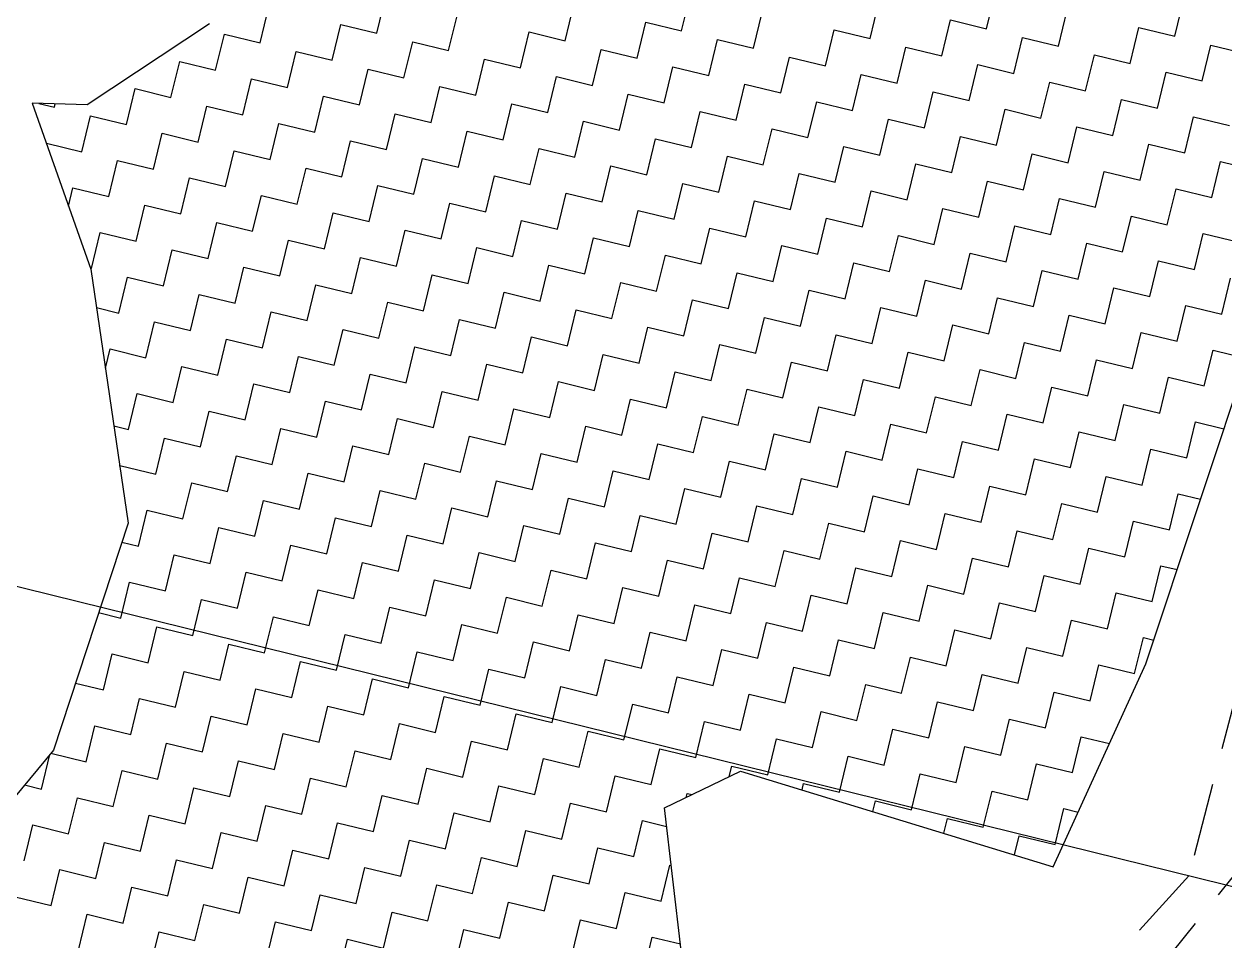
# Model space of a CAD drawing. Header units: metres. Extents: x 280481 to 282563, y 2046849 to 2049468.
# Drawn here: x 281023.5 to 281105.2, y 2048017.9 to 2048080.4 of the extents above; entities that cross this region are included whole.
import ezdxf

# ---------------------------------------------------------------- set-up
doc = ezdxf.new("R2010")
doc.units = ezdxf.units.M
doc.linetypes.add('DASHED', pattern=[0.75, 0.5, -0.25])
for name, color, linetype in [('LINE_CARTTRACK', 2, 'DASHED'), ('POLY_HATCH', 12, 'Continuous'), ('POLY_PARCEL', 6, 'Continuous')]:
    doc.layers.add(name, color=color, linetype=linetype)

msp = doc.modelspace()

# ---------------------------------------------------------------- linework, layer by layer
at = {"layer": 'LINE_CARTTRACK', "ltscale": 10}
for p, q in [((281121.502, 2048093.899), (281102.776, 2048022.382)), ((281081.282, 2047991.874), (281106.84, 2048023.628)), ((281102.776, 2048022.382), (281079.685, 2047996.884))]:
    msp.add_line(p, q, dxfattribs=at)
at = {"layer": 'POLY_HATCH', "linetype": 'Continuous'}
for p, q in [((281047.495, 2048079.74), (281048.088, 2048082.186)), ((281068.252, 2048079.889), (281068.845, 2048082.336)), ((281089.009, 2048080.038), (281089.602, 2048082.485)), ((281039.562, 2048079.073), (281040.155, 2048081.519)), ((281060.32, 2048079.222), (281060.913, 2048081.668)), ((281081.077, 2048079.371), (281081.67, 2048081.817)), ((281093.902, 2048078.852), (281094.495, 2048081.299)), ((281101.835, 2048079.52), (281102.428, 2048081.966)), ((281052.388, 2048078.554), (281052.981, 2048081.001)), ((281065.213, 2048078.036), (281065.806, 2048080.482)), ((281065.806, 2048080.482), (281068.252, 2048079.889)), ((281073.145, 2048078.703), (281073.738, 2048081.15)), ((281085.97, 2048078.185), (281086.563, 2048080.631)), ((281086.563, 2048080.631), (281089.009, 2048080.038)), ((281036.523, 2048077.219), (281037.116, 2048079.666)), ((281037.116, 2048079.666), (281039.562, 2048079.073)), ((281044.455, 2048077.887), (281045.048, 2048080.333)), ((281045.048, 2048080.333), (281047.495, 2048079.74)), ((281057.28, 2048077.368), (281057.873, 2048079.815)), ((281057.873, 2048079.815), (281060.32, 2048079.222)), ((281078.038, 2048077.517), (281078.631, 2048079.964)), ((281078.631, 2048079.964), (281081.077, 2048079.371)), ((281098.795, 2048077.666), (281099.388, 2048080.113)), ((281099.388, 2048080.113), (281101.835, 2048079.52)), ((281049.348, 2048076.701), (281049.941, 2048079.147)), ((281049.941, 2048079.147), (281052.388, 2048078.554)), ((281070.106, 2048076.85), (281070.699, 2048079.296)), ((281070.699, 2048079.296), (281073.145, 2048078.703)), ((281090.863, 2048076.999), (281091.456, 2048079.445)), ((281091.456, 2048079.445), (281093.902, 2048078.852)), ((281103.688, 2048076.48), (281104.281, 2048078.927)), ((281104.281, 2048078.927), (281106.727, 2048078.334)), ((281041.416, 2048076.033), (281042.009, 2048078.48)), ((281042.009, 2048078.48), (281044.455, 2048077.887)), ((281054.241, 2048075.515), (281054.834, 2048077.961)), ((281054.834, 2048077.961), (281057.28, 2048077.368)), ((281062.173, 2048076.182), (281062.766, 2048078.629)), ((281062.766, 2048078.629), (281065.213, 2048078.036)), ((281074.998, 2048075.664), (281075.591, 2048078.11)), ((281075.591, 2048078.11), (281078.038, 2048077.517)), ((281082.931, 2048076.331), (281083.524, 2048078.778)), ((281083.524, 2048078.778), (281085.97, 2048078.185)), ((281095.756, 2048075.813), (281096.349, 2048078.259)), ((281096.349, 2048078.259), (281098.795, 2048077.666)), ((281033.484, 2048075.366), (281034.077, 2048077.812)), ((281034.077, 2048077.812), (281036.523, 2048077.219)), ((281046.309, 2048074.847), (281046.902, 2048077.294)), ((281046.902, 2048077.294), (281049.348, 2048076.701)), ((281067.066, 2048074.996), (281067.659, 2048077.443)), ((281067.659, 2048077.443), (281070.106, 2048076.85)), ((281087.824, 2048075.145), (281088.416, 2048077.592)), ((281088.416, 2048077.592), (281090.863, 2048076.999)), ((281038.376, 2048074.18), (281038.969, 2048076.626)), ((281038.969, 2048076.626), (281041.416, 2048076.033)), ((281059.134, 2048074.329), (281059.727, 2048076.775)), ((281059.727, 2048076.775), (281062.173, 2048076.182)), ((281079.891, 2048074.478), (281080.484, 2048076.924)), ((281080.484, 2048076.924), (281082.931, 2048076.331)), ((281092.716, 2048073.959), (281093.309, 2048076.406)), ((281093.309, 2048076.406), (281095.756, 2048075.813)), ((281100.649, 2048074.627), (281101.242, 2048077.073)), ((281101.242, 2048077.073), (281103.688, 2048076.48)), ((281030.444, 2048073.512), (281031.037, 2048075.959)), ((281031.037, 2048075.959), (281033.484, 2048075.366)), ((281051.202, 2048073.661), (281051.795, 2048076.108)), ((281051.795, 2048076.108), (281054.241, 2048075.515)), ((281064.027, 2048073.143), (281064.62, 2048075.589)), ((281064.62, 2048075.589), (281067.066, 2048074.996)), ((281071.959, 2048073.81), (281072.552, 2048076.257)), ((281072.552, 2048076.257), (281074.998, 2048075.664)), ((281084.784, 2048073.292), (281085.377, 2048075.738)), ((281085.377, 2048075.738), (281087.824, 2048075.145)), ((281024.489, 2048074.956), (281025.551, 2048074.698)), ((281025.551, 2048074.698), (281025.607, 2048074.926)), ((281035.337, 2048072.326), (281035.93, 2048074.773)), ((281035.93, 2048074.773), (281038.376, 2048074.18)), ((281043.269, 2048072.994), (281043.862, 2048075.44)), ((281043.862, 2048075.44), (281046.309, 2048074.847)), ((281056.094, 2048072.475), (281056.687, 2048074.922)), ((281056.687, 2048074.922), (281059.134, 2048074.329)), ((281076.852, 2048072.624), (281077.445, 2048075.071)), ((281077.445, 2048075.071), (281079.891, 2048074.478)), ((281097.609, 2048072.773), (281098.202, 2048075.22)), ((281098.202, 2048075.22), (281100.649, 2048074.627)), ((281027.405, 2048071.659), (281027.998, 2048074.105)), ((281027.998, 2048074.105), (281030.444, 2048073.512)), ((281048.162, 2048071.808), (281048.755, 2048074.254)), ((281048.755, 2048074.254), (281051.202, 2048073.661)), ((281068.92, 2048071.957), (281069.513, 2048074.403)), ((281069.513, 2048074.403), (281071.959, 2048073.81)), ((281081.745, 2048071.438), (281082.338, 2048073.885)), ((281082.338, 2048073.885), (281084.784, 2048073.292)), ((281089.677, 2048072.106), (281090.27, 2048074.552)), ((281090.27, 2048074.552), (281092.716, 2048073.959)), ((281102.502, 2048071.587), (281103.095, 2048074.034)), ((281103.095, 2048074.034), (281105.541, 2048073.441)), ((281040.23, 2048071.14), (281040.823, 2048073.587)), ((281040.823, 2048073.587), (281043.269, 2048072.994)), ((281053.055, 2048070.622), (281053.648, 2048073.068)), ((281053.648, 2048073.068), (281056.094, 2048072.475)), ((281060.987, 2048071.289), (281061.58, 2048073.736)), ((281061.58, 2048073.736), (281064.027, 2048073.143)), ((281073.812, 2048070.771), (281074.405, 2048073.217)), ((281074.405, 2048073.217), (281076.852, 2048072.624)), ((281094.57, 2048070.92), (281095.163, 2048073.366)), ((281095.163, 2048073.366), (281097.609, 2048072.773)), ((281024.999, 2048072.242), (281027.405, 2048071.659)), ((281032.298, 2048070.473), (281032.891, 2048072.919)), ((281032.891, 2048072.919), (281035.337, 2048072.326)), ((281045.123, 2048069.954), (281045.716, 2048072.401)), ((281045.716, 2048072.401), (281048.162, 2048071.808)), ((281065.88, 2048070.103), (281066.473, 2048072.55)), ((281066.473, 2048072.55), (281068.92, 2048071.957)), ((281086.638, 2048070.252), (281087.231, 2048072.699)), ((281087.231, 2048072.699), (281089.677, 2048072.106)), ((281037.191, 2048069.287), (281037.783, 2048071.733)), ((281037.783, 2048071.733), (281040.23, 2048071.14)), ((281057.948, 2048069.436), (281058.541, 2048071.882)), ((281058.541, 2048071.882), (281060.987, 2048071.289)), ((281078.705, 2048069.585), (281079.298, 2048072.031)), ((281079.298, 2048072.031), (281081.745, 2048071.438)), ((281091.53, 2048069.066), (281092.123, 2048071.513)), ((281092.123, 2048071.513), (281094.57, 2048070.92)), ((281099.463, 2048069.734), (281100.056, 2048072.18)), ((281100.056, 2048072.18), (281102.502, 2048071.587)), ((281029.258, 2048068.619), (281029.851, 2048071.066)), ((281029.851, 2048071.066), (281032.298, 2048070.473)), ((281050.016, 2048068.768), (281050.609, 2048071.215)), ((281050.609, 2048071.215), (281053.055, 2048070.622)), ((281062.841, 2048068.25), (281063.434, 2048070.696)), ((281063.434, 2048070.696), (281065.88, 2048070.103)), ((281070.773, 2048068.917), (281071.366, 2048071.364)), ((281071.366, 2048071.364), (281073.812, 2048070.771)), ((281083.598, 2048068.399), (281084.191, 2048070.845)), ((281084.191, 2048070.845), (281086.638, 2048070.252)), ((281104.356, 2048068.548), (281104.949, 2048070.994)), ((281104.949, 2048070.994), (281107.395, 2048070.402)), ((281034.151, 2048067.433), (281034.744, 2048069.88)), ((281034.744, 2048069.88), (281037.191, 2048069.287)), ((281042.083, 2048068.101), (281042.676, 2048070.547)), ((281042.676, 2048070.547), (281045.123, 2048069.954)), ((281054.909, 2048067.582), (281055.501, 2048070.029)), ((281055.501, 2048070.029), (281057.948, 2048069.436)), ((281075.666, 2048067.731), (281076.259, 2048070.178)), ((281076.259, 2048070.178), (281078.705, 2048069.585)), ((281096.423, 2048067.881), (281097.016, 2048070.327)), ((281097.016, 2048070.327), (281099.463, 2048069.734)), ((281026.509, 2048067.964), (281026.812, 2048069.212)), ((281026.812, 2048069.212), (281029.258, 2048068.619)), ((281046.976, 2048066.915), (281047.569, 2048069.361)), ((281047.569, 2048069.361), (281050.016, 2048068.768)), ((281067.734, 2048067.064), (281068.327, 2048069.51)), ((281068.327, 2048069.51), (281070.773, 2048068.917)), ((281080.559, 2048066.546), (281081.152, 2048068.992)), ((281081.152, 2048068.992), (281083.598, 2048068.399)), ((281088.491, 2048067.213), (281089.084, 2048069.659)), ((281089.084, 2048069.659), (281091.53, 2048069.066)), ((281101.316, 2048066.695), (281101.909, 2048069.141)), ((281101.909, 2048069.141), (281104.356, 2048068.548)), ((281039.044, 2048066.247), (281039.637, 2048068.694)), ((281039.637, 2048068.694), (281042.083, 2048068.101)), ((281051.869, 2048065.729), (281052.462, 2048068.175)), ((281052.462, 2048068.175), (281054.909, 2048067.582)), ((281059.801, 2048066.396), (281060.394, 2048068.843)), ((281060.394, 2048068.843), (281062.841, 2048068.25)), ((281072.626, 2048065.878), (281073.219, 2048068.324)), ((281073.219, 2048068.324), (281075.666, 2048067.731)), ((281093.384, 2048066.027), (281093.977, 2048068.474)), ((281093.977, 2048068.474), (281096.423, 2048067.881)), ((281031.112, 2048065.58), (281031.705, 2048068.026)), ((281031.705, 2048068.026), (281034.151, 2048067.433)), ((281043.937, 2048065.061), (281044.53, 2048067.508)), ((281044.53, 2048067.508), (281046.976, 2048066.915)), ((281064.694, 2048065.211), (281065.287, 2048067.657)), ((281065.287, 2048067.657), (281067.734, 2048067.064)), ((281085.452, 2048065.36), (281086.045, 2048067.806)), ((281086.045, 2048067.806), (281088.491, 2048067.213)), ((281036.005, 2048064.394), (281036.598, 2048066.84)), ((281036.598, 2048066.84), (281039.044, 2048066.247)), ((281056.762, 2048064.543), (281057.355, 2048066.989)), ((281057.355, 2048066.989), (281059.801, 2048066.396)), ((281077.519, 2048064.692), (281078.112, 2048067.139)), ((281078.112, 2048067.139), (281080.559, 2048066.546)), ((281090.344, 2048064.174), (281090.937, 2048066.62)), ((281090.937, 2048066.62), (281093.384, 2048066.027)), ((281098.277, 2048064.841), (281098.87, 2048067.288)), ((281098.87, 2048067.288), (281101.316, 2048066.695)), ((281028.072, 2048063.726), (281028.665, 2048066.173)), ((281028.665, 2048066.173), (281031.112, 2048065.58)), ((281048.83, 2048063.876), (281049.423, 2048066.322)), ((281049.423, 2048066.322), (281051.869, 2048065.729)), ((281061.655, 2048063.357), (281062.248, 2048065.804)), ((281062.248, 2048065.804), (281064.694, 2048065.211)), ((281069.587, 2048064.025), (281070.18, 2048066.471)), ((281070.18, 2048066.471), (281072.626, 2048065.878)), ((281082.412, 2048063.506), (281083.005, 2048065.953)), ((281083.005, 2048065.953), (281085.452, 2048065.36)), ((281103.17, 2048063.655), (281103.763, 2048066.102)), ((281103.763, 2048066.102), (281106.209, 2048065.509)), ((281032.965, 2048062.541), (281033.558, 2048064.987)), ((281033.558, 2048064.987), (281036.005, 2048064.394)), ((281040.897, 2048063.208), (281041.49, 2048065.654)), ((281041.49, 2048065.654), (281043.937, 2048065.061)), ((281053.723, 2048062.69), (281054.316, 2048065.136)), ((281054.316, 2048065.136), (281056.762, 2048064.543)), ((281074.48, 2048062.839), (281075.073, 2048065.285)), ((281075.073, 2048065.285), (281077.519, 2048064.692)), ((281095.237, 2048062.988), (281095.83, 2048065.434)), ((281095.83, 2048065.434), (281098.277, 2048064.841)), ((281045.79, 2048062.022), (281046.383, 2048064.468)), ((281046.383, 2048064.468), (281048.83, 2048063.876)), ((281066.548, 2048062.171), (281067.141, 2048064.618)), ((281067.141, 2048064.618), (281069.587, 2048064.025)), ((281079.373, 2048061.653), (281079.966, 2048064.099)), ((281079.966, 2048064.099), (281082.412, 2048063.506)), ((281087.305, 2048062.32), (281087.898, 2048064.767)), ((281087.898, 2048064.767), (281090.344, 2048064.174)), ((281100.13, 2048061.802), (281100.723, 2048064.248)), ((281100.723, 2048064.248), (281103.17, 2048063.655)), ((281027.999, 2048063.744), (281028.072, 2048063.726)), ((281037.858, 2048061.355), (281038.451, 2048063.801)), ((281038.451, 2048063.801), (281040.897, 2048063.208)), ((281050.683, 2048060.836), (281051.276, 2048063.283)), ((281051.276, 2048063.283), (281053.723, 2048062.69)), ((281058.615, 2048061.504), (281059.208, 2048063.95)), ((281059.208, 2048063.95), (281061.655, 2048063.357)), ((281071.441, 2048060.985), (281072.034, 2048063.432)), ((281072.034, 2048063.432), (281074.48, 2048062.839)), ((281092.198, 2048061.134), (281092.791, 2048063.581)), ((281092.791, 2048063.581), (281095.237, 2048062.988)), ((281029.926, 2048060.687), (281030.519, 2048063.133)), ((281030.519, 2048063.133), (281032.965, 2048062.541)), ((281042.751, 2048060.169), (281043.344, 2048062.615)), ((281043.344, 2048062.615), (281045.79, 2048062.022)), ((281063.508, 2048060.318), (281064.101, 2048062.764)), ((281064.101, 2048062.764), (281066.548, 2048062.171)), ((281084.266, 2048060.467), (281084.859, 2048062.913)), ((281084.859, 2048062.913), (281087.305, 2048062.32)), ((281105.023, 2048060.616), (281105.616, 2048063.062)), ((281034.819, 2048059.501), (281035.412, 2048061.948)), ((281035.412, 2048061.948), (281037.858, 2048061.355)), ((281055.576, 2048059.65), (281056.169, 2048062.097)), ((281056.169, 2048062.097), (281058.615, 2048061.504)), ((281076.333, 2048059.799), (281076.926, 2048062.246)), ((281076.926, 2048062.246), (281079.373, 2048061.653)), ((281089.159, 2048059.281), (281089.752, 2048061.727)), ((281089.752, 2048061.727), (281092.198, 2048061.134)), ((281097.091, 2048059.948), (281097.684, 2048062.395)), ((281097.684, 2048062.395), (281100.13, 2048061.802)), ((281028.41, 2048061.055), (281029.926, 2048060.687)), ((281047.644, 2048058.983), (281048.237, 2048061.429)), ((281048.237, 2048061.429), (281050.683, 2048060.836)), ((281060.469, 2048058.464), (281061.062, 2048060.911)), ((281061.062, 2048060.911), (281063.508, 2048060.318)), ((281068.401, 2048059.132), (281068.994, 2048061.578)), ((281068.994, 2048061.578), (281071.441, 2048060.985)), ((281081.226, 2048058.613), (281081.819, 2048061.06)), ((281081.819, 2048061.06), (281084.266, 2048060.467)), ((281101.984, 2048058.762), (281102.577, 2048061.209)), ((281102.577, 2048061.209), (281105.023, 2048060.616)), ((281031.779, 2048057.648), (281032.372, 2048060.094)), ((281032.372, 2048060.094), (281034.819, 2048059.501)), ((281039.711, 2048058.315), (281040.304, 2048060.762)), ((281040.304, 2048060.762), (281042.751, 2048060.169)), ((281052.537, 2048057.797), (281053.13, 2048060.243)), ((281053.13, 2048060.243), (281055.576, 2048059.65)), ((281073.294, 2048057.946), (281073.887, 2048060.392)), ((281073.887, 2048060.392), (281076.333, 2048059.799)), ((281094.051, 2048058.095), (281094.644, 2048060.541)), ((281094.644, 2048060.541), (281097.091, 2048059.948)), ((281044.604, 2048057.129), (281045.197, 2048059.576)), ((281045.197, 2048059.576), (281047.644, 2048058.983)), ((281065.362, 2048057.278), (281065.955, 2048059.725)), ((281065.955, 2048059.725), (281068.401, 2048059.132)), ((281078.187, 2048056.76), (281078.78, 2048059.206)), ((281078.78, 2048059.206), (281081.226, 2048058.613)), ((281086.119, 2048057.427), (281086.712, 2048059.874)), ((281086.712, 2048059.874), (281089.159, 2048059.281)), ((281098.944, 2048056.909), (281099.537, 2048059.355)), ((281099.537, 2048059.355), (281101.984, 2048058.762)), ((281036.672, 2048056.462), (281037.265, 2048058.908)), ((281037.265, 2048058.908), (281039.711, 2048058.315)), ((281049.497, 2048055.943), (281050.09, 2048058.39)), ((281050.09, 2048058.39), (281052.537, 2048057.797)), ((281057.429, 2048056.611), (281058.022, 2048059.057)), ((281058.022, 2048059.057), (281060.469, 2048058.464)), ((281070.255, 2048056.092), (281070.848, 2048058.539)), ((281070.848, 2048058.539), (281073.294, 2048057.946)), ((281091.012, 2048056.241), (281091.605, 2048058.688)), ((281091.605, 2048058.688), (281094.051, 2048058.095)), ((281029.015, 2048056.929), (281029.333, 2048058.241)), ((281029.333, 2048058.241), (281031.779, 2048057.648)), ((281041.565, 2048055.276), (281042.158, 2048057.722)), ((281042.158, 2048057.722), (281044.604, 2048057.129)), ((281062.322, 2048055.425), (281062.915, 2048057.871)), ((281062.915, 2048057.871), (281065.362, 2048057.278)), ((281083.08, 2048055.574), (281083.673, 2048058.02)), ((281083.673, 2048058.02), (281086.119, 2048057.427)), ((281103.837, 2048055.723), (281104.43, 2048058.169)), ((281104.43, 2048058.169), (281106.765, 2048057.603)), ((281033.633, 2048054.608), (281034.226, 2048057.055)), ((281034.226, 2048057.055), (281036.672, 2048056.462)), ((281054.39, 2048054.757), (281054.983, 2048057.204)), ((281054.983, 2048057.204), (281057.429, 2048056.611)), ((281075.147, 2048054.906), (281075.74, 2048057.353)), ((281075.74, 2048057.353), (281078.187, 2048056.76)), ((281087.973, 2048054.388), (281088.566, 2048056.834)), ((281088.566, 2048056.834), (281091.012, 2048056.241)), ((281095.905, 2048055.055), (281096.498, 2048057.502)), ((281096.498, 2048057.502), (281098.944, 2048056.909)), ((281046.458, 2048054.09), (281047.051, 2048056.536)), ((281047.051, 2048056.536), (281049.497, 2048055.943)), ((281059.283, 2048053.571), (281059.876, 2048056.018)), ((281059.876, 2048056.018), (281062.322, 2048055.425)), ((281067.215, 2048054.239), (281067.808, 2048056.685)), ((281067.808, 2048056.685), (281070.255, 2048056.092)), ((281080.04, 2048053.72), (281080.633, 2048056.167)), ((281080.633, 2048056.167), (281083.08, 2048055.574)), ((281100.798, 2048053.869), (281101.391, 2048056.316)), ((281101.391, 2048056.316), (281103.837, 2048055.723)), ((281030.593, 2048052.755), (281031.186, 2048055.201)), ((281031.186, 2048055.201), (281033.633, 2048054.608)), ((281038.526, 2048053.422), (281039.119, 2048055.869)), ((281039.119, 2048055.869), (281041.565, 2048055.276)), ((281051.351, 2048052.904), (281051.944, 2048055.35)), ((281051.944, 2048055.35), (281054.39, 2048054.757)), ((281072.108, 2048053.053), (281072.701, 2048055.499)), ((281072.701, 2048055.499), (281075.147, 2048054.906)), ((281092.865, 2048053.202), (281093.458, 2048055.648)), ((281093.458, 2048055.648), (281095.905, 2048055.055)), ((281043.418, 2048052.236), (281044.011, 2048054.683)), ((281044.011, 2048054.683), (281046.458, 2048054.09)), ((281064.176, 2048052.385), (281064.769, 2048054.832)), ((281064.769, 2048054.832), (281067.215, 2048054.239)), ((281077.001, 2048051.867), (281077.594, 2048054.313)), ((281077.594, 2048054.313), (281080.04, 2048053.72)), ((281084.933, 2048052.534), (281085.526, 2048054.981)), ((281085.526, 2048054.981), (281087.973, 2048054.388)), ((281097.758, 2048052.016), (281098.351, 2048054.462)), ((281098.351, 2048054.462), (281100.798, 2048053.869)), ((281035.486, 2048051.569), (281036.079, 2048054.015)), ((281036.079, 2048054.015), (281038.526, 2048053.422)), ((281048.311, 2048051.05), (281048.904, 2048053.497)), ((281048.904, 2048053.497), (281051.351, 2048052.904)), ((281056.244, 2048051.718), (281056.836, 2048054.164)), ((281056.836, 2048054.164), (281059.283, 2048053.571)), ((281069.069, 2048051.199), (281069.662, 2048053.646)), ((281069.662, 2048053.646), (281072.108, 2048053.053)), ((281089.826, 2048051.349), (281090.419, 2048053.795)), ((281090.419, 2048053.795), (281092.865, 2048053.202)), ((281029.592, 2048052.998), (281030.593, 2048052.755)), ((281040.379, 2048050.383), (281040.972, 2048052.829)), ((281040.972, 2048052.829), (281043.418, 2048052.236)), ((281061.136, 2048050.532), (281061.729, 2048052.978)), ((281061.729, 2048052.978), (281064.176, 2048052.385)), ((281081.894, 2048050.681), (281082.487, 2048053.127)), ((281082.487, 2048053.127), (281084.933, 2048052.534)), ((281102.651, 2048050.83), (281103.244, 2048053.277)), ((281103.244, 2048053.277), (281105.174, 2048052.809)), ((281032.447, 2048049.715), (281033.04, 2048052.162)), ((281033.04, 2048052.162), (281035.486, 2048051.569)), ((281053.204, 2048049.864), (281053.797, 2048052.311)), ((281053.797, 2048052.311), (281056.244, 2048051.718)), ((281073.962, 2048050.014), (281074.554, 2048052.46)), ((281074.554, 2048052.46), (281077.001, 2048051.867)), ((281086.787, 2048049.495), (281087.38, 2048051.941)), ((281087.38, 2048051.941), (281089.826, 2048051.349)), ((281094.719, 2048050.163), (281095.312, 2048052.609)), ((281095.312, 2048052.609), (281097.758, 2048052.016)), ((281045.272, 2048049.197), (281045.865, 2048051.643)), ((281045.865, 2048051.643), (281048.311, 2048051.05)), ((281058.097, 2048048.678), (281058.69, 2048051.125)), ((281058.69, 2048051.125), (281061.136, 2048050.532)), ((281066.029, 2048049.346), (281066.622, 2048051.792)), ((281066.622, 2048051.792), (281069.069, 2048051.199)), ((281078.854, 2048048.828), (281079.447, 2048051.274)), ((281079.447, 2048051.274), (281081.894, 2048050.681)), ((281099.612, 2048048.977), (281100.205, 2048051.423)), ((281100.205, 2048051.423), (281102.651, 2048050.83)), ((281029.992, 2048050.273), (281030, 2048050.308)), ((281030, 2048050.308), (281032.447, 2048049.715)), ((281037.34, 2048048.529), (281037.933, 2048050.976)), ((281037.933, 2048050.976), (281040.379, 2048050.383)), ((281050.165, 2048048.011), (281050.758, 2048050.457)), ((281050.758, 2048050.457), (281053.204, 2048049.864)), ((281070.922, 2048048.16), (281071.515, 2048050.606)), ((281071.515, 2048050.606), (281073.962, 2048050.014)), ((281091.679, 2048048.309), (281092.272, 2048050.756)), ((281092.272, 2048050.756), (281094.719, 2048050.163)), ((281042.232, 2048047.343), (281042.825, 2048049.79)), ((281042.825, 2048049.79), (281045.272, 2048049.197)), ((281062.99, 2048047.493), (281063.583, 2048049.939)), ((281063.583, 2048049.939), (281066.029, 2048049.346)), ((281075.815, 2048046.974), (281076.408, 2048049.421)), ((281076.408, 2048049.421), (281078.854, 2048048.828)), ((281083.747, 2048047.642), (281084.34, 2048050.088)), ((281084.34, 2048050.088), (281086.787, 2048049.495)), ((281096.572, 2048047.123), (281097.165, 2048049.57)), ((281097.165, 2048049.57), (281099.612, 2048048.977)), ((281034.3, 2048046.676), (281034.893, 2048049.122)), ((281034.893, 2048049.122), (281037.34, 2048048.529)), ((281047.125, 2048046.158), (281047.718, 2048048.604)), ((281047.718, 2048048.604), (281050.165, 2048048.011)), ((281055.058, 2048046.825), (281055.651, 2048049.271)), ((281055.651, 2048049.271), (281058.097, 2048048.678)), ((281067.883, 2048046.307), (281068.476, 2048048.753)), ((281068.476, 2048048.753), (281070.922, 2048048.16)), ((281088.64, 2048046.456), (281089.233, 2048048.902)), ((281089.233, 2048048.902), (281091.679, 2048048.309)), ((281039.193, 2048045.49), (281039.786, 2048047.936)), ((281039.786, 2048047.936), (281042.232, 2048047.343)), ((281059.95, 2048045.639), (281060.543, 2048048.086)), ((281060.543, 2048048.086), (281062.99, 2048047.493)), ((281080.708, 2048045.788), (281081.301, 2048048.235)), ((281081.301, 2048048.235), (281083.747, 2048047.642)), ((281093.533, 2048045.27), (281094.126, 2048047.716)), ((281094.126, 2048047.716), (281096.572, 2048047.123)), ((281101.465, 2048045.937), (281102.058, 2048048.384)), ((281102.058, 2048048.384), (281103.582, 2048048.014)), ((281031.261, 2048044.823), (281031.854, 2048047.269)), ((281031.854, 2048047.269), (281034.3, 2048046.676)), ((281052.018, 2048044.972), (281052.611, 2048047.418)), ((281052.611, 2048047.418), (281055.058, 2048046.825)), ((281064.843, 2048044.453), (281065.436, 2048046.9)), ((281065.436, 2048046.9), (281067.883, 2048046.307)), ((281072.776, 2048045.121), (281073.369, 2048047.567)), ((281073.369, 2048047.567), (281075.815, 2048046.974)), ((281085.601, 2048044.602), (281086.194, 2048047.049)), ((281086.194, 2048047.049), (281088.64, 2048046.456)), ((281036.154, 2048043.637), (281036.747, 2048046.083)), ((281036.747, 2048046.083), (281039.193, 2048045.49)), ((281044.086, 2048044.304), (281044.679, 2048046.751)), ((281044.679, 2048046.751), (281047.125, 2048046.158)), ((281056.911, 2048043.786), (281057.504, 2048046.232)), ((281057.504, 2048046.232), (281059.95, 2048045.639)), ((281077.668, 2048043.935), (281078.261, 2048046.381)), ((281078.261, 2048046.381), (281080.708, 2048045.788)), ((281098.426, 2048044.084), (281099.019, 2048046.53)), ((281099.019, 2048046.53), (281101.465, 2048045.937)), ((281048.979, 2048043.118), (281049.572, 2048045.565)), ((281049.572, 2048045.565), (281052.018, 2048044.972)), ((281069.736, 2048043.267), (281070.329, 2048045.714)), ((281070.329, 2048045.714), (281072.776, 2048045.121)), ((281090.494, 2048043.416), (281091.087, 2048045.863)), ((281091.087, 2048045.863), (281093.533, 2048045.27)), ((281030.14, 2048045.094), (281031.261, 2048044.823)), ((281041.046, 2048042.451), (281041.639, 2048044.897)), ((281041.639, 2048044.897), (281044.086, 2048044.304)), ((281061.804, 2048042.6), (281062.397, 2048045.046)), ((281062.397, 2048045.046), (281064.843, 2048044.453)), ((281074.629, 2048042.081), (281075.222, 2048044.528)), ((281075.222, 2048044.528), (281077.668, 2048043.935)), ((281082.561, 2048042.749), (281083.154, 2048045.195)), ((281083.154, 2048045.195), (281085.601, 2048044.602)), ((281095.386, 2048042.23), (281095.979, 2048044.677)), ((281095.979, 2048044.677), (281098.426, 2048044.084)), ((281033.114, 2048041.783), (281033.707, 2048044.23)), ((281033.707, 2048044.23), (281036.154, 2048043.637)), ((281045.939, 2048041.265), (281046.532, 2048043.711)), ((281046.532, 2048043.711), (281048.979, 2048043.118)), ((281053.872, 2048041.932), (281054.465, 2048044.379)), ((281054.465, 2048044.379), (281056.911, 2048043.786)), ((281066.697, 2048041.414), (281067.29, 2048043.86)), ((281067.29, 2048043.86), (281069.736, 2048043.267)), ((281087.454, 2048041.563), (281088.047, 2048044.009)), ((281088.047, 2048044.009), (281090.494, 2048043.416)), ((281038.007, 2048040.597), (281038.6, 2048043.044)), ((281038.6, 2048043.044), (281041.046, 2048042.451)), ((281058.764, 2048040.746), (281059.357, 2048043.193)), ((281059.357, 2048043.193), (281061.804, 2048042.6)), ((281079.522, 2048040.895), (281080.115, 2048043.342)), ((281080.115, 2048043.342), (281082.561, 2048042.749)), ((281092.347, 2048040.377), (281092.94, 2048042.823)), ((281092.94, 2048042.823), (281095.386, 2048042.23)), ((281100.279, 2048041.044), (281100.872, 2048043.491)), ((281100.872, 2048043.491), (281101.991, 2048043.22)), ((281030.075, 2048039.93), (281030.668, 2048042.376)), ((281030.668, 2048042.376), (281033.114, 2048041.783)), ((281050.832, 2048040.079), (281051.425, 2048042.525)), ((281051.425, 2048042.525), (281053.872, 2048041.932)), ((281063.657, 2048039.56), (281064.25, 2048042.007)), ((281064.25, 2048042.007), (281066.697, 2048041.414)), ((281071.59, 2048040.228), (281072.183, 2048042.674)), ((281072.183, 2048042.674), (281074.629, 2048042.081)), ((281084.415, 2048039.709), (281085.008, 2048042.156)), ((281085.008, 2048042.156), (281087.454, 2048041.563)), ((281034.968, 2048038.744), (281035.561, 2048041.19)), ((281035.561, 2048041.19), (281038.007, 2048040.597)), ((281042.9, 2048039.411), (281043.493, 2048041.858)), ((281043.493, 2048041.858), (281045.939, 2048041.265)), ((281055.725, 2048038.893), (281056.318, 2048041.339)), ((281056.318, 2048041.339), (281058.764, 2048040.746)), ((281076.482, 2048039.042), (281077.075, 2048041.488)), ((281077.075, 2048041.488), (281079.522, 2048040.895)), ((281097.24, 2048039.191), (281097.833, 2048041.637)), ((281097.833, 2048041.637), (281100.279, 2048041.044)), ((281047.793, 2048038.225), (281048.386, 2048040.672)), ((281048.386, 2048040.672), (281050.832, 2048040.079)), ((281068.55, 2048038.374), (281069.143, 2048040.821)), ((281069.143, 2048040.821), (281071.59, 2048040.228)), ((281089.308, 2048038.523), (281089.901, 2048040.97)), ((281089.901, 2048040.97), (281092.347, 2048040.377)), ((281028.559, 2048040.297), (281030.075, 2048039.93)), ((281039.861, 2048037.558), (281040.454, 2048040.004)), ((281040.454, 2048040.004), (281042.9, 2048039.411)), ((281060.618, 2048037.707), (281061.211, 2048040.153)), ((281061.211, 2048040.153), (281063.657, 2048039.56)), ((281073.443, 2048037.188), (281074.036, 2048039.635)), ((281074.036, 2048039.635), (281076.482, 2048039.042)), ((281081.375, 2048037.856), (281081.968, 2048040.302)), ((281081.968, 2048040.302), (281084.415, 2048039.709)), ((281094.2, 2048037.337), (281094.793, 2048039.784)), ((281094.793, 2048039.784), (281097.24, 2048039.191)), ((281031.928, 2048036.89), (281032.521, 2048039.337)), ((281032.521, 2048039.337), (281034.968, 2048038.744)), ((281044.753, 2048036.372), (281045.346, 2048038.818)), ((281045.346, 2048038.818), (281047.793, 2048038.225)), ((281052.686, 2048037.039), (281053.279, 2048039.486)), ((281053.279, 2048039.486), (281055.725, 2048038.893)), ((281065.511, 2048036.521), (281066.104, 2048038.967)), ((281066.104, 2048038.967), (281068.55, 2048038.374)), ((281086.268, 2048036.67), (281086.861, 2048039.116)), ((281086.861, 2048039.116), (281089.308, 2048038.523)), ((281036.821, 2048035.704), (281037.414, 2048038.151)), ((281037.414, 2048038.151), (281039.861, 2048037.558)), ((281057.579, 2048035.853), (281058.172, 2048038.3)), ((281058.172, 2048038.3), (281060.618, 2048037.707)), ((281078.336, 2048036.002), (281078.929, 2048038.449)), ((281078.929, 2048038.449), (281081.375, 2048037.856)), ((281091.161, 2048035.484), (281091.754, 2048037.93)), ((281091.754, 2048037.93), (281094.2, 2048037.337)), ((281099.093, 2048036.151), (281099.686, 2048038.598)), ((281099.686, 2048038.598), (281100.399, 2048038.425)), ((281028.889, 2048035.037), (281029.482, 2048037.483)), ((281029.482, 2048037.483), (281031.928, 2048036.89)), ((281049.646, 2048035.186), (281050.239, 2048037.632)), ((281050.239, 2048037.632), (281052.686, 2048037.039)), ((281062.471, 2048034.667), (281063.064, 2048037.114)), ((281063.064, 2048037.114), (281065.511, 2048036.521)), ((281070.404, 2048035.335), (281070.997, 2048037.781)), ((281070.997, 2048037.781), (281073.443, 2048037.188)), ((281083.229, 2048034.816), (281083.822, 2048037.263)), ((281083.822, 2048037.263), (281086.268, 2048036.67)), ((281033.782, 2048033.851), (281034.375, 2048036.297)), ((281034.375, 2048036.297), (281036.821, 2048035.704)), ((281041.714, 2048034.518), (281042.307, 2048036.965)), ((281042.307, 2048036.965), (281044.753, 2048036.372)), ((281054.539, 2048034), (281055.132, 2048036.446)), ((281055.132, 2048036.446), (281057.579, 2048035.853)), ((281075.297, 2048034.149), (281075.889, 2048036.595)), ((281075.889, 2048036.595), (281078.336, 2048036.002)), ((281096.054, 2048034.298), (281096.647, 2048036.744)), ((281096.647, 2048036.744), (281099.093, 2048036.151)), ((281026.979, 2048035.5), (281028.889, 2048035.037)), ((281046.607, 2048033.332), (281047.2, 2048035.779)), ((281047.2, 2048035.779), (281049.646, 2048035.186)), ((281067.364, 2048033.481), (281067.957, 2048035.928)), ((281067.957, 2048035.928), (281070.404, 2048035.335)), ((281088.122, 2048033.631), (281088.715, 2048036.077)), ((281088.715, 2048036.077), (281091.161, 2048035.484)), ((281038.675, 2048032.665), (281039.268, 2048035.111)), ((281039.268, 2048035.111), (281041.714, 2048034.518)), ((281059.432, 2048032.814), (281060.025, 2048035.26)), ((281060.025, 2048035.26), (281062.471, 2048034.667)), ((281072.257, 2048032.296), (281072.85, 2048034.742)), ((281072.85, 2048034.742), (281075.297, 2048034.149)), ((281080.189, 2048032.963), (281080.782, 2048035.409)), ((281080.782, 2048035.409), (281083.229, 2048034.816)), ((281093.014, 2048032.445), (281093.607, 2048034.891)), ((281093.607, 2048034.891), (281096.054, 2048034.298)), ((281030.742, 2048031.997), (281031.335, 2048034.444)), ((281031.335, 2048034.444), (281033.782, 2048033.851)), ((281043.567, 2048031.479), (281044.16, 2048033.925)), ((281044.16, 2048033.925), (281046.607, 2048033.332)), ((281051.5, 2048032.146), (281052.093, 2048034.593)), ((281052.093, 2048034.593), (281054.539, 2048034)), ((281064.325, 2048031.628), (281064.918, 2048034.074)), ((281064.918, 2048034.074), (281067.364, 2048033.481)), ((281085.082, 2048031.777), (281085.675, 2048034.224)), ((281085.675, 2048034.224), (281088.122, 2048033.631)), ((281035.635, 2048030.811), (281036.228, 2048033.258)), ((281036.228, 2048033.258), (281038.675, 2048032.665)), ((281056.393, 2048030.961), (281056.986, 2048033.407)), ((281056.986, 2048033.407), (281059.432, 2048032.814)), ((281077.15, 2048031.11), (281077.743, 2048033.556)), ((281077.743, 2048033.556), (281080.189, 2048032.963)), ((281089.975, 2048030.591), (281090.568, 2048033.038)), ((281090.568, 2048033.038), (281093.014, 2048032.445)), ((281027.703, 2048030.144), (281028.296, 2048032.59)), ((281028.296, 2048032.59), (281030.742, 2048031.997)), ((281048.46, 2048030.293), (281049.053, 2048032.739)), ((281049.053, 2048032.739), (281051.5, 2048032.146)), ((281061.285, 2048029.775), (281061.878, 2048032.221)), ((281061.878, 2048032.221), (281064.325, 2048031.628)), ((281069.218, 2048030.442), (281069.811, 2048032.888)), ((281069.811, 2048032.888), (281072.257, 2048032.296)), ((281082.043, 2048029.924), (281082.636, 2048032.37)), ((281082.636, 2048032.37), (281085.082, 2048031.777)), ((281032.596, 2048028.958), (281033.189, 2048031.404)), ((281033.189, 2048031.404), (281035.635, 2048030.811)), ((281040.528, 2048029.625), (281041.121, 2048032.072)), ((281041.121, 2048032.072), (281043.567, 2048031.479)), ((281053.353, 2048029.107), (281053.946, 2048031.553)), ((281053.946, 2048031.553), (281056.393, 2048030.961)), ((281074.111, 2048029.256), (281074.704, 2048031.703)), ((281074.704, 2048031.703), (281077.15, 2048031.11)), ((281094.868, 2048029.405), (281095.461, 2048031.852)), ((281095.461, 2048031.852), (281097.385, 2048031.385)), ((281024.664, 2048028.29), (281025.234, 2048030.646)), ((281025.301, 2048030.726), (281027.703, 2048030.144)), ((281045.421, 2048028.44), (281046.014, 2048030.886)), ((281046.014, 2048030.886), (281048.46, 2048030.293)), ((281066.178, 2048028.589), (281066.771, 2048031.035)), ((281066.771, 2048031.035), (281069.218, 2048030.442)), ((281086.936, 2048028.738), (281087.529, 2048031.184)), ((281087.529, 2048031.184), (281089.975, 2048030.591)), ((281037.489, 2048027.772), (281038.082, 2048030.218)), ((281038.082, 2048030.218), (281040.528, 2048029.625)), ((281058.246, 2048027.921), (281058.839, 2048030.368)), ((281058.839, 2048030.368), (281061.285, 2048029.775)), ((281071.493, 2048029.141), (281071.664, 2048029.849)), ((281071.664, 2048029.849), (281074.111, 2048029.256)), ((281079.003, 2048028.07), (281079.596, 2048030.517)), ((281079.596, 2048030.517), (281082.043, 2048029.924)), ((281091.829, 2048027.552), (281092.422, 2048029.998)), ((281092.422, 2048029.998), (281094.868, 2048029.405)), ((281029.556, 2048027.105), (281030.149, 2048029.551)), ((281030.149, 2048029.551), (281032.596, 2048028.958)), ((281042.382, 2048026.586), (281042.974, 2048029.033)), ((281042.974, 2048029.033), (281045.421, 2048028.44)), ((281050.314, 2048027.254), (281050.907, 2048029.7)), ((281050.907, 2048029.7), (281053.353, 2048029.107)), ((281063.139, 2048026.735), (281063.732, 2048029.182)), ((281063.732, 2048029.182), (281066.178, 2048028.589)), ((281083.896, 2048026.884), (281084.489, 2048029.331)), ((281084.489, 2048029.331), (281086.936, 2048028.738)), ((281023.514, 2048028.569), (281024.664, 2048028.29)), ((281034.449, 2048025.919), (281035.042, 2048028.365)), ((281035.042, 2048028.365), (281037.489, 2048027.772)), ((281055.207, 2048026.068), (281055.8, 2048028.514)), ((281055.8, 2048028.514), (281058.246, 2048027.921)), ((281076.452, 2048028.231), (281076.557, 2048028.663)), ((281076.557, 2048028.663), (281079.003, 2048028.07)), ((281088.789, 2048025.698), (281089.382, 2048028.145)), ((281089.382, 2048028.145), (281091.829, 2048027.552)), ((281026.517, 2048025.251), (281027.11, 2048027.698)), ((281027.11, 2048027.698), (281029.556, 2048027.105)), ((281047.274, 2048025.4), (281047.867, 2048027.847)), ((281047.867, 2048027.847), (281050.314, 2048027.254)), ((281060.099, 2048024.882), (281060.692, 2048027.328)), ((281060.692, 2048027.328), (281063.139, 2048026.735)), ((281068.558, 2048027.721), (281068.625, 2048027.996)), ((281068.625, 2048027.996), (281068.959, 2048027.915)), ((281081.275, 2048026.757), (281081.45, 2048027.477)), ((281081.45, 2048027.477), (281083.896, 2048026.884)), ((281031.41, 2048024.065), (281032.003, 2048026.512)), ((281032.003, 2048026.512), (281034.449, 2048025.919)), ((281039.342, 2048024.733), (281039.935, 2048027.179)), ((281039.935, 2048027.179), (281042.382, 2048026.586)), ((281052.167, 2048024.214), (281052.76, 2048026.661)), ((281052.76, 2048026.661), (281055.207, 2048026.068)), ((281093.682, 2048024.512), (281094.275, 2048026.959)), ((281094.275, 2048026.959), (281095.254, 2048026.721)), ((281023.478, 2048023.398), (281024.071, 2048025.844)), ((281024.071, 2048025.844), (281026.517, 2048025.251)), ((281044.235, 2048023.547), (281044.828, 2048025.993)), ((281044.828, 2048025.993), (281047.274, 2048025.4)), ((281064.992, 2048023.696), (281065.585, 2048026.142)), ((281065.585, 2048026.142), (281067.225, 2048025.745)), ((281086.099, 2048025.284), (281086.343, 2048026.291)), ((281086.343, 2048026.291), (281088.789, 2048025.698)), ((281036.303, 2048022.879), (281036.896, 2048025.326)), ((281036.896, 2048025.326), (281039.342, 2048024.733)), ((281057.06, 2048023.028), (281057.653, 2048025.475)), ((281057.653, 2048025.475), (281060.099, 2048024.882)), ((281090.922, 2048023.81), (281091.236, 2048025.105)), ((281091.236, 2048025.105), (281093.682, 2048024.512)), ((281028.37, 2048022.212), (281028.963, 2048024.658)), ((281028.963, 2048024.658), (281031.41, 2048024.065)), ((281041.196, 2048021.693), (281041.789, 2048024.14)), ((281041.789, 2048024.14), (281044.235, 2048023.547)), ((281049.128, 2048022.361), (281049.721, 2048024.807)), ((281049.721, 2048024.807), (281052.167, 2048024.214)), ((281061.953, 2048021.842), (281062.546, 2048024.289)), ((281062.546, 2048024.289), (281064.992, 2048023.696)), ((281033.263, 2048021.026), (281033.856, 2048023.472)), ((281033.856, 2048023.472), (281036.303, 2048022.879)), ((281054.021, 2048021.175), (281054.614, 2048023.621)), ((281054.614, 2048023.621), (281057.06, 2048023.028)), ((281025.331, 2048020.358), (281025.924, 2048022.805)), ((281025.924, 2048022.805), (281028.37, 2048022.212)), ((281046.088, 2048020.507), (281046.681, 2048022.954)), ((281046.681, 2048022.954), (281049.128, 2048022.361)), ((281058.914, 2048019.989), (281059.507, 2048022.435)), ((281059.507, 2048022.435), (281061.953, 2048021.842)), ((281066.846, 2048020.656), (281067.439, 2048023.103)), ((281067.439, 2048023.103), (281067.541, 2048023.078)), ((281030.224, 2048019.172), (281030.817, 2048021.619)), ((281030.817, 2048021.619), (281033.263, 2048021.026)), ((281038.156, 2048019.84), (281038.749, 2048022.286)), ((281038.749, 2048022.286), (281041.196, 2048021.693)), ((281050.981, 2048019.321), (281051.574, 2048021.768)), ((281051.574, 2048021.768), (281054.021, 2048021.175)), ((281022.885, 2048020.951), (281025.331, 2048020.358)), ((281043.049, 2048018.654), (281043.642, 2048021.1)), ((281043.642, 2048021.1), (281046.088, 2048020.507)), ((281063.806, 2048018.803), (281064.399, 2048021.249)), ((281064.399, 2048021.249), (281066.846, 2048020.656)), ((281035.117, 2048017.986), (281035.71, 2048020.433)), ((281035.71, 2048020.433), (281038.156, 2048019.84)), ((281047.942, 2048017.468), (281048.535, 2048019.914)), ((281048.535, 2048019.914), (281050.981, 2048019.321)), ((281055.874, 2048018.135), (281056.467, 2048020.582)), ((281056.467, 2048020.582), (281058.914, 2048019.989)), ((281027.184, 2048017.319), (281027.777, 2048019.765)), ((281027.777, 2048019.765), (281030.224, 2048019.172)), ((281040.01, 2048016.8), (281040.603, 2048019.247)), ((281040.603, 2048019.247), (281043.049, 2048018.654)), ((281060.767, 2048016.949), (281061.36, 2048019.396)), ((281061.36, 2048019.396), (281063.806, 2048018.803)), ((281032.077, 2048016.133), (281032.67, 2048018.579)), ((281032.67, 2048018.579), (281035.117, 2048017.986)), ((281052.835, 2048016.282), (281053.428, 2048018.728)), ((281053.428, 2048018.728), (281055.874, 2048018.135)), ((281044.902, 2048015.614), (281045.495, 2048018.061)), ((281045.495, 2048018.061), (281047.942, 2048017.468)), ((281065.66, 2048015.763), (281066.253, 2048018.21)), ((281066.253, 2048018.21), (281068.173, 2048017.744))]:
    msp.add_line(p, q, dxfattribs=at)
at = {"layer": 'POLY_HATCH'}
for p, q in [((281036.113, 2048080.379), (281027.78, 2048074.867)), ((281099.862, 2048036.808), (281113.827, 2048078.877)), ((281027.78, 2048074.867), (281024.037, 2048074.968)), ((281024.037, 2048074.968), (281028.026, 2048063.668)), ((281028.026, 2048063.668), (281030.563, 2048046.378)), ((281030.563, 2048046.378), (281025.475, 2048030.936)), ((281093.556, 2048023.005), (281099.862, 2048036.808)), ((281025.475, 2048030.936), (281009.814, 2048012.03)), ((281067.076, 2048027.003), (281072.259, 2048029.512)), ((281072.259, 2048029.512), (281093.556, 2048023.005)), ((281068.225, 2048017.311), (281067.076, 2048027.003))]:
    msp.add_line(p, q, dxfattribs=at)
at = {"layer": 'POLY_PARCEL'}
msp.add_line((281109.179, 2048020.802), (280966.752, 2048055.947), dxfattribs=at)

doc.saveas('drawing.dxf')
